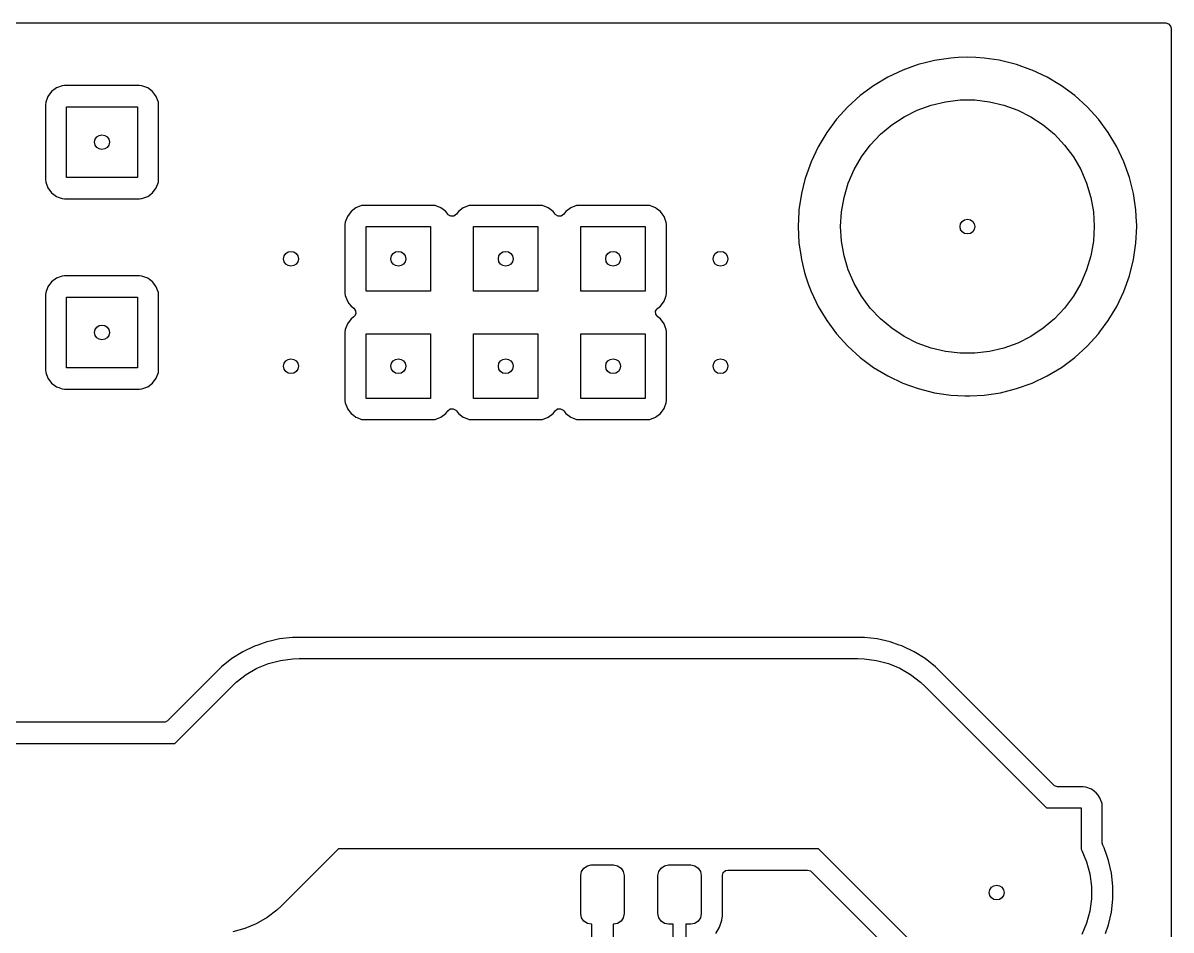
# Model space of a CAD drawing. Extents: x 0.21 to 3.39, y 0.21 to 2.59.
# Drawn here: x 2.32 to 3.39, y 1.745 to 2.59 of the extents above; entities that cross this region are included whole.
import ezdxf

# ---------------------------------------------------------------- set-up
doc = ezdxf.new("R2010")
doc.units = 0
doc.header["$MEASUREMENT"] = 0
doc.layers.add('BLACK', color=7, linetype='CONTINUOUS')

msp = doc.modelspace()

# ---------------------------------------------------------------- linework, layer by layer
at = {"layer": 'BLACK', "linetype": 'CONTINUOUS'}
for p, q in [((0.2154, 2.5896), (3.3846, 2.5896)), ((3.3846, 2.5896), (3.3873, 2.5888)), ((3.3873, 2.5888), (3.3891, 2.5867)), ((3.3891, 2.5867), (3.3896, 2.5846)), ((3.3896, 2.5846), (3.3896, 0.2154)), ((3.1845, 2.5569), (3.1692, 2.5547)), ((3.1912, 2.5573), (3.1845, 2.5569)), ((3.1845, 2.5569), (3.1845, 2.5569)), ((3.1845, 2.5569), (3.1845, 2.5569)), ((3.2, 2.5577), (3.1912, 2.5573)), ((3.2077, 2.5573), (3.2, 2.5577)), ((3.2, 2.5577), (3.2, 2.5577)), ((3.2155, 2.5569), (3.2077, 2.5573)), ((3.2296, 2.5548), (3.2155, 2.5569)), ((3.2155, 2.5569), (3.2155, 2.5569)), ((3.2155, 2.5569), (3.2155, 2.5569)), ((3.1397, 2.5457), (3.1257, 2.5391)), ((3.1542, 2.5509), (3.1397, 2.5457)), ((3.1617, 2.5528), (3.1542, 2.5509)), ((3.1692, 2.5547), (3.1617, 2.5528)), ((3.1692, 2.5547), (3.1692, 2.5547)), ((3.1692, 2.5547), (3.1692, 2.5547)), ((3.2308, 2.5547), (3.2296, 2.5548)), ((3.242, 2.5518), (3.2308, 2.5547)), ((3.2458, 2.5509), (3.242, 2.5518)), ((3.2591, 2.5461), (3.2458, 2.5509)), ((3.2603, 2.5457), (3.2591, 2.5461)), ((3.2743, 2.5391), (3.2603, 2.5457)), ((3.1257, 2.5391), (3.1124, 2.5311)), ((3.2876, 2.5311), (3.2743, 2.5391)), ((3.2743, 2.5391), (3.2743, 2.5391)), ((3.2743, 2.5391), (3.2743, 2.5391)), ((2.3469, 2.5257), (2.3435, 2.5211)), ((2.3515, 2.5291), (2.3469, 2.5257)), ((2.3568, 2.531), (2.3515, 2.5291)), ((2.3515, 2.5291), (2.3515, 2.5291)), ((2.3591, 2.5313), (2.3568, 2.531)), ((2.3568, 2.531), (2.3568, 2.531)), ((2.4289, 2.5313), (2.3591, 2.5313)), ((2.3591, 2.5313), (2.3591, 2.5313)), ((2.4312, 2.531), (2.4289, 2.5313)), ((2.4366, 2.5291), (2.4312, 2.531)), ((2.4312, 2.531), (2.4312, 2.531)), ((2.4381, 2.5279), (2.4366, 2.5291)), ((2.4366, 2.5291), (2.4366, 2.5291)), ((2.4366, 2.5291), (2.4366, 2.5291)), ((2.4411, 2.5257), (2.4381, 2.5279)), ((2.4428, 2.5234), (2.4411, 2.5257)), ((2.4445, 2.5211), (2.4428, 2.5234)), ((3.1124, 2.5311), (3.1, 2.5219)), ((3.3, 2.5219), (3.2876, 2.5311)), ((2.3416, 2.5158), (2.3413, 2.5135)), ((2.3413, 2.5135), (2.3413, 2.4437)), ((2.3435, 2.5211), (2.3416, 2.5158)), ((2.3435, 2.5211), (2.3435, 2.5211)), ((2.4456, 2.5181), (2.4445, 2.5211)), ((2.4445, 2.5211), (2.4445, 2.5211)), ((2.4445, 2.5211), (2.4445, 2.5211)), ((2.4465, 2.5158), (2.4456, 2.5181)), ((2.4467, 2.5135), (2.4465, 2.5158)), ((2.4467, 2.4437), (2.4467, 2.5135)), ((3.1, 2.5219), (3.0885, 2.5115)), ((3.1532, 2.5085), (3.1661, 2.5131)), ((3.1661, 2.5131), (3.1795, 2.5163)), ((3.1795, 2.5163), (3.1931, 2.5179)), ((3.1931, 2.5179), (3.2069, 2.5179)), ((3.2069, 2.5179), (3.2205, 2.5163)), ((3.2205, 2.5163), (3.2339, 2.5131)), ((3.2339, 2.5131), (3.2468, 2.5085)), ((3.3115, 2.5115), (3.3, 2.5219)), ((3.3, 2.5219), (3.3, 2.5219)), ((3.3, 2.5219), (3.3, 2.5219)), ((2.361, 2.4456), (2.361, 2.5116)), ((2.361, 2.5116), (2.427, 2.5116)), ((2.427, 2.5116), (2.427, 2.4456)), ((3.0885, 2.5115), (3.0781, 2.5)), ((3.1295, 2.4947), (3.1409, 2.5023)), ((3.1409, 2.5023), (3.1532, 2.5085)), ((3.2468, 2.5085), (3.2591, 2.5023)), ((3.2591, 2.5023), (3.2705, 2.4947)), ((3.3219, 2.5), (3.3115, 2.5115)), ((3.0781, 2.5), (3.0689, 2.4876)), ((3.1189, 2.4859), (3.1295, 2.4947)), ((3.2705, 2.4947), (3.2811, 2.4859)), ((3.3311, 2.4876), (3.3219, 2.5)), ((3.3219, 2.5), (3.3219, 2.5)), ((3.0689, 2.4876), (3.0609, 2.4743)), ((3.1095, 2.4759), (3.1189, 2.4859)), ((3.2811, 2.4859), (3.2905, 2.4759)), ((3.3391, 2.4743), (3.3311, 2.4876)), ((3.3311, 2.4876), (3.3311, 2.4876)), ((3.3311, 2.4876), (3.3311, 2.4876)), ((3.0609, 2.4743), (3.0543, 2.4603)), ((3.1013, 2.4649), (3.1095, 2.4759)), ((3.2905, 2.4759), (3.2987, 2.4649)), ((3.3457, 2.4603), (3.3391, 2.4743)), ((3.0543, 2.4603), (3.0491, 2.4458)), ((3.0945, 2.453), (3.1013, 2.4649)), ((3.2987, 2.4649), (3.3055, 2.453)), ((3.3509, 2.4458), (3.3457, 2.4603)), ((3.089, 2.4404), (3.0945, 2.453)), ((3.3055, 2.453), (3.311, 2.4404)), ((2.3413, 2.4437), (2.3413, 2.4437)), ((2.3413, 2.4437), (2.3416, 2.4414)), ((2.3416, 2.4414), (2.3416, 2.4414)), ((2.3416, 2.4414), (2.3435, 2.436)), ((2.427, 2.4456), (2.361, 2.4456)), ((2.4445, 2.436), (2.4465, 2.4414)), ((2.4465, 2.4414), (2.4467, 2.4437)), ((3.0486, 2.4437), (3.0453, 2.4308)), ((3.0491, 2.4458), (3.0486, 2.4437)), ((3.0851, 2.4272), (3.089, 2.4404)), ((3.311, 2.4404), (3.3149, 2.4272)), ((3.3547, 2.4308), (3.3509, 2.4458)), ((2.3435, 2.436), (2.3435, 2.436)), ((2.3435, 2.436), (2.3469, 2.4315)), ((2.3469, 2.4315), (2.3492, 2.4298)), ((2.3492, 2.4298), (2.3515, 2.4281)), ((2.3515, 2.4281), (2.3515, 2.4281)), ((2.3515, 2.4281), (2.3515, 2.4281)), ((2.3515, 2.4281), (2.3532, 2.4275)), ((2.3532, 2.4275), (2.3568, 2.4261)), ((2.4312, 2.4261), (2.4366, 2.4281)), ((2.4366, 2.4281), (2.4411, 2.4315)), ((2.4411, 2.4315), (2.4445, 2.436)), ((3.0453, 2.4308), (3.0431, 2.4155)), ((3.0453, 2.4308), (3.0453, 2.4308)), ((3.0453, 2.4308), (3.0453, 2.4308)), ((3.0827, 2.4137), (3.0851, 2.4272)), ((3.3149, 2.4272), (3.3173, 2.4137)), ((3.3569, 2.4155), (3.3547, 2.4308)), ((2.3568, 2.4261), (2.3568, 2.4261)), ((2.3568, 2.4261), (2.3591, 2.4259)), ((2.3591, 2.4259), (2.4289, 2.4259)), ((2.4289, 2.4259), (2.4312, 2.4261)), ((2.6305, 2.4175), (2.6259, 2.4141)), ((2.6358, 2.4195), (2.6305, 2.4175)), ((2.6305, 2.4175), (2.6305, 2.4175)), ((2.6381, 2.4197), (2.6358, 2.4195)), ((2.6358, 2.4195), (2.6358, 2.4195)), ((2.7019, 2.4197), (2.6381, 2.4197)), ((2.6381, 2.4197), (2.6381, 2.4197)), ((2.7042, 2.4195), (2.7019, 2.4197)), ((2.7095, 2.4175), (2.7042, 2.4195)), ((2.7042, 2.4195), (2.7042, 2.4195)), ((2.7118, 2.4158), (2.7095, 2.4175)), ((2.7095, 2.4175), (2.7095, 2.4175)), ((2.7095, 2.4175), (2.7095, 2.4175)), ((2.7305, 2.4175), (2.7259, 2.4141)), ((2.7358, 2.4195), (2.7305, 2.4175)), ((2.7305, 2.4175), (2.7305, 2.4175)), ((2.7381, 2.4197), (2.7358, 2.4195)), ((2.7358, 2.4195), (2.7358, 2.4195)), ((2.8019, 2.4197), (2.7381, 2.4197)), ((2.7381, 2.4197), (2.7381, 2.4197)), ((2.8042, 2.4195), (2.8019, 2.4197)), ((2.8095, 2.4175), (2.8042, 2.4195)), ((2.8042, 2.4195), (2.8042, 2.4195)), ((2.8118, 2.4158), (2.8095, 2.4175)), ((2.8095, 2.4175), (2.8095, 2.4175)), ((2.8095, 2.4175), (2.8095, 2.4175)), ((2.8305, 2.4175), (2.8259, 2.4141)), ((2.8358, 2.4195), (2.8305, 2.4175)), ((2.8305, 2.4175), (2.8305, 2.4175)), ((2.8381, 2.4197), (2.8358, 2.4195)), ((2.8358, 2.4195), (2.8358, 2.4195)), ((2.9019, 2.4197), (2.8381, 2.4197)), ((2.8381, 2.4197), (2.8381, 2.4197)), ((2.9042, 2.4195), (2.9019, 2.4197)), ((2.9095, 2.4175), (2.9042, 2.4195)), ((2.9042, 2.4195), (2.9042, 2.4195)), ((2.911, 2.4163), (2.9095, 2.4175)), ((2.9095, 2.4175), (2.9095, 2.4175)), ((2.9095, 2.4175), (2.9095, 2.4175)), ((2.6225, 2.4095), (2.6205, 2.4042)), ((2.6259, 2.4141), (2.6225, 2.4095)), ((2.6225, 2.4095), (2.6225, 2.4095)), ((2.7141, 2.4141), (2.7118, 2.4158)), ((2.716, 2.4115), (2.7141, 2.4141)), ((2.7141, 2.4141), (2.7141, 2.4141)), ((2.7141, 2.4141), (2.7141, 2.4141)), ((2.7165, 2.4109), (2.716, 2.4115)), ((2.7189, 2.4096), (2.7165, 2.4109)), ((2.7217, 2.4098), (2.7189, 2.4096)), ((2.724, 2.4115), (2.7217, 2.4098)), ((2.7259, 2.4141), (2.724, 2.4115)), ((2.7259, 2.4141), (2.7259, 2.4141)), ((2.8141, 2.4141), (2.8118, 2.4158)), ((2.816, 2.4115), (2.8141, 2.4141)), ((2.8141, 2.4141), (2.8141, 2.4141)), ((2.8141, 2.4141), (2.8141, 2.4141)), ((2.8165, 2.4109), (2.816, 2.4115)), ((2.8189, 2.4096), (2.8165, 2.4109)), ((2.8217, 2.4098), (2.8189, 2.4096)), ((2.824, 2.4115), (2.8217, 2.4098)), ((2.8259, 2.4141), (2.824, 2.4115)), ((2.8259, 2.4141), (2.8259, 2.4141)), ((2.9141, 2.4141), (2.911, 2.4163)), ((2.9157, 2.4119), (2.9141, 2.4141)), ((2.9175, 2.4095), (2.9157, 2.4119)), ((2.9186, 2.4065), (2.9175, 2.4095)), ((2.9175, 2.4095), (2.9175, 2.4095)), ((2.9175, 2.4095), (2.9175, 2.4095)), ((2.9195, 2.4042), (2.9186, 2.4065)), ((3.043, 2.4141), (3.0423, 2.4)), ((3.0431, 2.4155), (3.043, 2.4141)), ((3.0431, 2.4155), (3.0431, 2.4155)), ((3.0431, 2.4155), (3.0431, 2.4155)), ((3.0819, 2.4), (3.0827, 2.4137)), ((3.3173, 2.4137), (3.3181, 2.4)), ((3.3575, 2.4042), (3.3569, 2.4155)), ((2.6205, 2.4042), (2.6203, 2.4019)), ((2.6203, 2.4019), (2.6203, 2.3381)), ((2.64, 2.34), (2.64, 2.4)), ((2.64, 2.4), (2.7, 2.4)), ((2.7, 2.4), (2.7, 2.34)), ((2.74, 2.34), (2.74, 2.4)), ((2.74, 2.4), (2.8, 2.4)), ((2.8, 2.4), (2.8, 2.34)), ((2.84, 2.34), (2.84, 2.4)), ((2.84, 2.4), (2.9, 2.4)), ((2.9, 2.4), (2.9, 2.34)), ((2.9197, 2.4019), (2.9195, 2.4042)), ((2.9197, 2.4), (2.9197, 2.4019)), ((2.9197, 2.3381), (2.9197, 2.4)), ((3.0423, 2.4), (3.0431, 2.3845)), ((3.0423, 2.4), (3.0423, 2.4)), ((3.0827, 2.3863), (3.0819, 2.4)), ((3.3181, 2.4), (3.3173, 2.3863)), ((3.3569, 2.3845), (3.3577, 2.4)), ((3.3576, 2.4019), (3.3575, 2.4042)), ((3.3577, 2.4), (3.3576, 2.4019)), ((3.0431, 2.3845), (3.0431, 2.3845)), ((3.0431, 2.3845), (3.0447, 2.3737)), ((3.0851, 2.3728), (3.0827, 2.3863)), ((3.3173, 2.3863), (3.3149, 2.3728)), ((3.3547, 2.3692), (3.3569, 2.3845)), ((3.0447, 2.3737), (3.0453, 2.3692)), ((3.0453, 2.3692), (3.048, 2.3585)), ((3.089, 2.3596), (3.0851, 2.3728)), ((3.3149, 2.3728), (3.311, 2.3596)), ((3.3509, 2.3542), (3.3547, 2.3692)), ((2.3568, 2.3539), (2.3515, 2.3519)), ((2.3591, 2.3541), (2.3568, 2.3539)), ((2.3568, 2.3539), (2.3568, 2.3539)), ((2.4289, 2.3541), (2.3591, 2.3541)), ((2.3591, 2.3541), (2.3591, 2.3541)), ((2.4312, 2.3539), (2.4289, 2.3541)), ((2.4366, 2.3519), (2.4312, 2.3539)), ((2.4312, 2.3539), (2.4312, 2.3539)), ((3.048, 2.3585), (3.0491, 2.3542)), ((3.0491, 2.3542), (3.0521, 2.3458)), ((3.0945, 2.347), (3.089, 2.3596)), ((3.311, 2.3596), (3.3055, 2.347)), ((3.3457, 2.3397), (3.3509, 2.3542)), ((2.3435, 2.344), (2.3416, 2.3386)), ((2.3469, 2.3485), (2.3435, 2.344)), ((2.3435, 2.344), (2.3435, 2.344)), ((2.3515, 2.3519), (2.3469, 2.3485)), ((2.3515, 2.3519), (2.3515, 2.3519)), ((2.4381, 2.3508), (2.4366, 2.3519)), ((2.4366, 2.3519), (2.4366, 2.3519)), ((2.4366, 2.3519), (2.4366, 2.3519)), ((2.4411, 2.3485), (2.4381, 2.3508)), ((2.4414, 2.3481), (2.4411, 2.3485)), ((2.4445, 2.344), (2.4414, 2.3481)), ((2.4456, 2.3409), (2.4445, 2.344)), ((2.4445, 2.344), (2.4445, 2.344)), ((2.4445, 2.344), (2.4445, 2.344)), ((3.0521, 2.3458), (3.0543, 2.3397)), ((3.1013, 2.3351), (3.0945, 2.347)), ((3.3055, 2.347), (3.2987, 2.3351)), ((2.3416, 2.3386), (2.3413, 2.3363)), ((2.3413, 2.3363), (2.3413, 2.2665)), ((2.361, 2.2684), (2.361, 2.3344)), ((2.361, 2.3344), (2.427, 2.3344)), ((2.427, 2.3344), (2.427, 2.2684)), ((2.4465, 2.3386), (2.4456, 2.3409)), ((2.4467, 2.3363), (2.4465, 2.3386)), ((2.4467, 2.2665), (2.4467, 2.3363)), ((2.6203, 2.3381), (2.6203, 2.3381)), ((2.6203, 2.3381), (2.6205, 2.3358)), ((2.6205, 2.3358), (2.6205, 2.3358)), ((2.6205, 2.3358), (2.6225, 2.3305)), ((2.7, 2.34), (2.64, 2.34)), ((2.8, 2.34), (2.74, 2.34)), ((2.9, 2.34), (2.84, 2.34)), ((2.9175, 2.3305), (2.9188, 2.334)), ((2.9188, 2.334), (2.9195, 2.3358)), ((2.9195, 2.3358), (2.9197, 2.3381)), ((3.0543, 2.3397), (3.0609, 2.3257)), ((3.1095, 2.3241), (3.1013, 2.3351)), ((3.2987, 2.3351), (3.2905, 2.3241)), ((3.3391, 2.3257), (3.3457, 2.3397)), ((2.6225, 2.3305), (2.6225, 2.3305)), ((2.6225, 2.3305), (2.6225, 2.3305)), ((2.6225, 2.3305), (2.624, 2.3285)), ((2.624, 2.3285), (2.6259, 2.3259)), ((2.6259, 2.3259), (2.6259, 2.3259)), ((2.6259, 2.3259), (2.6259, 2.3259)), ((2.6259, 2.3259), (2.6285, 2.324)), ((2.6285, 2.324), (2.6302, 2.3217)), ((2.6302, 2.3217), (2.6304, 2.3189)), ((2.9096, 2.3211), (2.9109, 2.3235)), ((2.9098, 2.3183), (2.9096, 2.3211)), ((2.9109, 2.3235), (2.9115, 2.324)), ((2.9115, 2.324), (2.9141, 2.3259)), ((2.9141, 2.3259), (2.9175, 2.3305)), ((2.9175, 2.3305), (2.9175, 2.3305)), ((3.0609, 2.3257), (3.0609, 2.3257)), ((3.0609, 2.3257), (3.0689, 2.3124)), ((3.1189, 2.3141), (3.1095, 2.3241)), ((3.2905, 2.3241), (3.2811, 2.3141)), ((3.3311, 2.3124), (3.3391, 2.3257)), ((2.6225, 2.3095), (2.6205, 2.3042)), ((2.6259, 2.3141), (2.6225, 2.3095)), ((2.6225, 2.3095), (2.6225, 2.3095)), ((2.6272, 2.315), (2.6259, 2.3141)), ((2.6285, 2.316), (2.6272, 2.315)), ((2.6291, 2.3165), (2.6285, 2.316)), ((2.6304, 2.3189), (2.6291, 2.3165)), ((2.9115, 2.316), (2.9098, 2.3183)), ((2.9141, 2.3141), (2.9115, 2.316)), ((2.9175, 2.3095), (2.9141, 2.3141)), ((2.9186, 2.3065), (2.9175, 2.3095)), ((2.9175, 2.3095), (2.9175, 2.3095)), ((2.9175, 2.3095), (2.9175, 2.3095)), ((3.0689, 2.3124), (3.0781, 2.3)), ((3.1295, 2.3053), (3.1189, 2.3141)), ((3.2811, 2.3141), (3.2705, 2.3053)), ((3.3233, 2.3019), (3.3311, 2.3124)), ((3.3311, 2.3124), (3.3311, 2.3124)), ((3.3311, 2.3124), (3.3311, 2.3124)), ((2.6205, 2.3042), (2.6203, 2.3019)), ((2.6203, 2.3019), (2.6203, 2.2381)), ((2.64, 2.24), (2.64, 2.3)), ((2.64, 2.3), (2.7, 2.3)), ((2.7, 2.3), (2.7, 2.24)), ((2.74, 2.24), (2.74, 2.3)), ((2.74, 2.3), (2.8, 2.3)), ((2.8, 2.3), (2.8, 2.24)), ((2.84, 2.24), (2.84, 2.3)), ((2.84, 2.3), (2.9, 2.3)), ((2.9, 2.3), (2.9, 2.24)), ((2.9195, 2.3042), (2.9186, 2.3065)), ((2.9197, 2.3019), (2.9195, 2.3042)), ((2.9197, 2.2381), (2.9197, 2.3019)), ((3.0781, 2.3), (3.0781, 2.3)), ((3.0781, 2.3), (3.0781, 2.3)), ((3.0781, 2.3), (3.0885, 2.2885)), ((3.1409, 2.2977), (3.1295, 2.3053)), ((3.2705, 2.3053), (3.2591, 2.2977)), ((3.3115, 2.2885), (3.3219, 2.3)), ((3.3219, 2.3), (3.3233, 2.3019)), ((3.0885, 2.2885), (3.1, 2.2781)), ((3.1532, 2.2915), (3.1409, 2.2977)), ((3.1661, 2.2869), (3.1532, 2.2915)), ((3.2468, 2.2915), (3.2339, 2.2869)), ((3.2591, 2.2977), (3.2468, 2.2915)), ((3.3, 2.2781), (3.3115, 2.2885)), ((3.1, 2.2781), (3.1, 2.2781)), ((3.1, 2.2781), (3.1124, 2.2689)), ((3.1795, 2.2837), (3.1661, 2.2869)), ((3.1931, 2.2821), (3.1795, 2.2837)), ((3.2069, 2.2821), (3.1931, 2.2821)), ((3.2205, 2.2837), (3.2069, 2.2821)), ((3.2339, 2.2869), (3.2205, 2.2837)), ((3.2876, 2.2689), (3.3, 2.2781)), ((2.427, 2.2684), (2.361, 2.2684)), ((3.1124, 2.2689), (3.1124, 2.2689)), ((3.1124, 2.2689), (3.1124, 2.2689)), ((3.1124, 2.2689), (3.1257, 2.2609)), ((3.2743, 2.2609), (3.2876, 2.2689)), ((2.3413, 2.2665), (2.3413, 2.2665)), ((2.3413, 2.2665), (2.3416, 2.2642)), ((2.3416, 2.2642), (2.3416, 2.2642)), ((2.3416, 2.2642), (2.3435, 2.2589)), ((2.3435, 2.2589), (2.3435, 2.2589)), ((2.3435, 2.2589), (2.3469, 2.2543)), ((2.4411, 2.2543), (2.4445, 2.2589)), ((2.4445, 2.2589), (2.4465, 2.2642)), ((2.4465, 2.2642), (2.4467, 2.2665)), ((3.1257, 2.2609), (3.1397, 2.2543)), ((3.2603, 2.2543), (3.2743, 2.2609)), ((2.3469, 2.2543), (2.3492, 2.2526)), ((2.3492, 2.2526), (2.3515, 2.2509)), ((2.3515, 2.2509), (2.3515, 2.2509)), ((2.3515, 2.2509), (2.3515, 2.2509)), ((2.3515, 2.2509), (2.3539, 2.2501)), ((2.3539, 2.2501), (2.3568, 2.249)), ((2.3568, 2.249), (2.3568, 2.249)), ((2.3568, 2.249), (2.3591, 2.2487)), ((2.3591, 2.2487), (2.4289, 2.2487)), ((2.4289, 2.2487), (2.4312, 2.249)), ((2.4312, 2.249), (2.4366, 2.2509)), ((2.4366, 2.2509), (2.4411, 2.2543)), ((3.1397, 2.2543), (3.1542, 2.2491)), ((3.1542, 2.2491), (3.1692, 2.2453)), ((3.1692, 2.2453), (3.1845, 2.2431)), ((3.2155, 2.2431), (3.2308, 2.2453)), ((3.2308, 2.2453), (3.2458, 2.2491)), ((3.2458, 2.2491), (3.2603, 2.2543)), ((2.6203, 2.2381), (2.6203, 2.2381)), ((2.6203, 2.2381), (2.6205, 2.2358)), ((2.6205, 2.2358), (2.6205, 2.2358)), ((2.6205, 2.2358), (2.6225, 2.2305)), ((2.7, 2.24), (2.64, 2.24)), ((2.8, 2.24), (2.74, 2.24)), ((2.9, 2.24), (2.84, 2.24)), ((2.9179, 2.2317), (2.9195, 2.2358)), ((2.9195, 2.2358), (2.9197, 2.2381)), ((3.1845, 2.2431), (3.1977, 2.2424)), ((3.1977, 2.2424), (3.2, 2.2423)), ((3.2, 2.2423), (3.2022, 2.2424)), ((3.2, 2.2423), (3.2, 2.2423)), ((3.2, 2.2423), (3.2, 2.2423)), ((3.2022, 2.2424), (3.2155, 2.2431)), ((2.6225, 2.2305), (2.6225, 2.2305)), ((2.6225, 2.2305), (2.6225, 2.2305)), ((2.6225, 2.2305), (2.6227, 2.2302)), ((2.6227, 2.2302), (2.6259, 2.2259)), ((2.6259, 2.2259), (2.6281, 2.2243)), ((2.6281, 2.2243), (2.6305, 2.2225)), ((2.7095, 2.2225), (2.7141, 2.2259)), ((2.7141, 2.2259), (2.716, 2.2285)), ((2.716, 2.2285), (2.7183, 2.2302)), ((2.7183, 2.2302), (2.7211, 2.2304)), ((2.7211, 2.2304), (2.7235, 2.2291)), ((2.7235, 2.2291), (2.724, 2.2285)), ((2.724, 2.2285), (2.7259, 2.2259)), ((2.7259, 2.2259), (2.7305, 2.2225)), ((2.8095, 2.2225), (2.8141, 2.2259)), ((2.8141, 2.2259), (2.816, 2.2285)), ((2.816, 2.2285), (2.8183, 2.2302)), ((2.8183, 2.2302), (2.8211, 2.2304)), ((2.8211, 2.2304), (2.8235, 2.2291)), ((2.8235, 2.2291), (2.824, 2.2285)), ((2.824, 2.2285), (2.8259, 2.2259)), ((2.8259, 2.2259), (2.8305, 2.2225)), ((2.9095, 2.2225), (2.9141, 2.2259)), ((2.9141, 2.2259), (2.9175, 2.2305)), ((2.9175, 2.2305), (2.9179, 2.2317)), ((2.9175, 2.2305), (2.9175, 2.2305)), ((2.6305, 2.2225), (2.6305, 2.2225)), ((2.6305, 2.2225), (2.6305, 2.2225)), ((2.6305, 2.2225), (2.6323, 2.2218)), ((2.6323, 2.2218), (2.6358, 2.2205)), ((2.6358, 2.2205), (2.6358, 2.2205)), ((2.6358, 2.2205), (2.6381, 2.2203)), ((2.6381, 2.2203), (2.7019, 2.2203)), ((2.7019, 2.2203), (2.7042, 2.2205)), ((2.7042, 2.2205), (2.7095, 2.2225)), ((2.7305, 2.2225), (2.7305, 2.2225)), ((2.7305, 2.2225), (2.7305, 2.2225)), ((2.7305, 2.2225), (2.7323, 2.2218)), ((2.7323, 2.2218), (2.7358, 2.2205)), ((2.7358, 2.2205), (2.7358, 2.2205)), ((2.7358, 2.2205), (2.7381, 2.2203)), ((2.7381, 2.2203), (2.8019, 2.2203)), ((2.8019, 2.2203), (2.8042, 2.2205)), ((2.8042, 2.2205), (2.8095, 2.2225)), ((2.8305, 2.2225), (2.8305, 2.2225)), ((2.8305, 2.2225), (2.8305, 2.2225)), ((2.8305, 2.2225), (2.8323, 2.2218)), ((2.8323, 2.2218), (2.8358, 2.2205)), ((2.8358, 2.2205), (2.8358, 2.2205)), ((2.8358, 2.2205), (2.8381, 2.2203)), ((2.8381, 2.2203), (2.9019, 2.2203)), ((2.9019, 2.2203), (2.9042, 2.2205)), ((2.9042, 2.2205), (2.9095, 2.2225)), ((2.539, 2.0104), (2.536, 2.0094)), ((2.5475, 2.0134), (2.539, 2.0104)), ((2.539, 2.0104), (2.539, 2.0104)), ((2.5506, 2.0141), (2.5475, 2.0134)), ((2.5475, 2.0134), (2.5475, 2.0134)), ((2.5475, 2.0134), (2.5475, 2.0134)), ((2.5594, 2.0161), (2.5506, 2.0141)), ((2.5714, 2.0175), (2.5594, 2.0161)), ((3.104, 2.0175), (2.5714, 2.0175)), ((2.5714, 2.0175), (2.5714, 2.0175)), ((3.116, 2.0161), (3.104, 2.0175)), ((3.104, 2.0175), (3.104, 2.0175)), ((3.1279, 2.0134), (3.116, 2.0161)), ((3.1364, 2.0104), (3.1279, 2.0134)), ((3.139, 2.0095), (3.1364, 2.0104)), ((3.1364, 2.0104), (3.1364, 2.0104)), ((2.5251, 2.0041), (2.5148, 1.9977)), ((2.536, 2.0094), (2.5251, 2.0041)), ((2.5251, 2.0041), (2.5251, 2.0041)), ((2.536, 2.0094), (2.536, 2.0094)), ((2.536, 2.0094), (2.536, 2.0094)), ((3.1394, 2.0094), (3.139, 2.0095)), ((3.1503, 2.0041), (3.1394, 2.0094)), ((3.1606, 1.9977), (3.1503, 2.0041)), ((3.1503, 2.0041), (3.1503, 2.0041)), ((2.5053, 1.9901), (2.4551, 1.9399)), ((2.5148, 1.9977), (2.5053, 1.9901)), ((2.5383, 1.9887), (2.549, 1.9931)), ((2.549, 1.9931), (2.5602, 1.9961)), ((2.5602, 1.9961), (2.5717, 1.9976)), ((2.5717, 1.9976), (2.5775, 1.9978)), ((2.5775, 1.9978), (3.0979, 1.9978)), ((3.0979, 1.9978), (3.1037, 1.9976)), ((3.1037, 1.9976), (3.1152, 1.9961)), ((3.1152, 1.9961), (3.1264, 1.9931)), ((3.1264, 1.9931), (3.1371, 1.9887)), ((3.1702, 1.9901), (3.1606, 1.9977)), ((3.2804, 1.8798), (3.1702, 1.9901)), ((2.5191, 1.9758), (2.5283, 1.9829)), ((2.5283, 1.9829), (2.5383, 1.9887)), ((3.1371, 1.9887), (3.1471, 1.9829)), ((3.1471, 1.9829), (3.1563, 1.9758)), ((2.4618, 1.9188), (2.5149, 1.9718)), ((2.5149, 1.9718), (2.5191, 1.9758)), ((3.1563, 1.9758), (3.1605, 1.9718)), ((3.1605, 1.9718), (3.2737, 1.8587)), ((2.4516, 1.9385), (2.0221, 1.9385)), ((2.4527, 1.9386), (2.4516, 1.9385)), ((2.4551, 1.9399), (2.4527, 1.9386)), ((1.3695, 1.9188), (2.4618, 1.9188)), ((3.2812, 1.8792), (3.2804, 1.8798)), ((3.2839, 1.8784), (3.2812, 1.8792)), ((3.3078, 1.8784), (3.2839, 1.8784)), ((3.3101, 1.8781), (3.3078, 1.8784)), ((3.3078, 1.8784), (3.3078, 1.8784)), ((3.3154, 1.8761), (3.3101, 1.8781)), ((3.3101, 1.8781), (3.3101, 1.8781)), ((3.317, 1.875), (3.3154, 1.8761)), ((3.3154, 1.8761), (3.3154, 1.8761)), ((3.3154, 1.8761), (3.3154, 1.8761)), ((3.32, 1.8727), (3.317, 1.875)), ((3.3217, 1.8705), (3.32, 1.8727)), ((3.3234, 1.8682), (3.3217, 1.8705)), ((3.3245, 1.8651), (3.3234, 1.8682)), ((3.3234, 1.8682), (3.3234, 1.8682)), ((3.3234, 1.8682), (3.3234, 1.8682)), ((3.3254, 1.8629), (3.3245, 1.8651)), ((3.3256, 1.8605), (3.3254, 1.8629)), ((3.3256, 1.8262), (3.3256, 1.8605)), ((3.3256, 1.8605), (3.3256, 1.8605)), ((3.2737, 1.8587), (3.3059, 1.8587)), ((3.3059, 1.8587), (3.3059, 1.8203)), ((2.6142, 1.8206), (2.5612, 1.7676)), ((3.0612, 1.8206), (2.6142, 1.8206)), ((3.1484, 1.7334), (3.0612, 1.8206)), ((3.3059, 1.8203), (3.3066, 1.8191)), ((3.3066, 1.8191), (3.311, 1.8084)), ((3.3261, 1.8241), (3.3256, 1.8262)), ((3.3274, 1.8214), (3.3261, 1.8241)), ((3.3298, 1.8144), (3.3274, 1.8214)), ((3.3274, 1.8214), (3.3274, 1.8214)), ((3.3274, 1.8214), (3.3274, 1.8214)), ((3.311, 1.8084), (3.314, 1.7972)), ((3.3314, 1.8099), (3.3298, 1.8144)), ((3.3341, 1.7981), (3.3314, 1.8099)), ((2.8399, 1.7957), (2.8406, 1.7995)), ((2.8406, 1.7995), (2.8428, 1.8027)), ((2.8428, 1.8027), (2.846, 1.8048)), ((2.846, 1.8048), (2.8497, 1.8056)), ((2.8497, 1.8056), (2.8704, 1.8056)), ((2.8704, 1.8056), (2.8742, 1.8048)), ((2.8742, 1.8048), (2.8774, 1.8027)), ((2.8774, 1.8027), (2.8795, 1.7995)), ((2.8795, 1.7995), (2.8803, 1.7957)), ((2.9117, 1.7957), (2.9125, 1.7995)), ((2.9125, 1.7995), (2.9146, 1.8027)), ((2.9146, 1.8027), (2.9178, 1.8048)), ((2.9178, 1.8048), (2.9216, 1.8056)), ((2.9216, 1.8056), (2.9423, 1.8056)), ((2.9423, 1.8056), (2.946, 1.8048)), ((2.946, 1.8048), (2.9492, 1.8027)), ((2.9492, 1.8027), (2.9514, 1.7995)), ((2.9514, 1.7995), (2.9521, 1.7957)), ((2.9718, 1.796), (2.9726, 1.7986)), ((2.9726, 1.7986), (2.9747, 1.8005)), ((2.9747, 1.8005), (2.9768, 1.8009)), ((2.9768, 1.8009), (3.051, 1.8009)), ((3.051, 1.8009), (3.0537, 1.8001)), ((3.0537, 1.8001), (3.0545, 1.7995)), ((3.0545, 1.7995), (3.1273, 1.7267)), ((3.314, 1.7972), (3.3156, 1.7857)), ((3.3355, 1.786), (3.3341, 1.7981)), ((2.8399, 1.7603), (2.8399, 1.7957)), ((2.8803, 1.7957), (2.8803, 1.7603)), ((2.9117, 1.7603), (2.9117, 1.7957)), ((2.9521, 1.7957), (2.9521, 1.7603)), ((2.9718, 1.7583), (2.9718, 1.796)), ((3.3156, 1.7857), (3.3156, 1.7741)), ((3.3355, 1.7738), (3.3355, 1.786)), ((2.5612, 1.7676), (2.5569, 1.7636)), ((3.3156, 1.7741), (3.314, 1.7626)), ((3.3341, 1.7618), (3.3355, 1.7738)), ((2.5477, 1.7566), (2.5377, 1.7508)), ((2.5569, 1.7636), (2.5477, 1.7566)), ((2.8406, 1.7565), (2.8399, 1.7603)), ((2.8428, 1.7533), (2.8406, 1.7565)), ((2.8795, 1.7565), (2.8774, 1.7533)), ((2.8803, 1.7603), (2.8795, 1.7565)), ((2.9125, 1.7565), (2.9117, 1.7603)), ((2.9146, 1.7533), (2.9125, 1.7565)), ((2.9514, 1.7565), (2.9492, 1.7533)), ((2.9521, 1.7603), (2.9514, 1.7565)), ((2.9692, 1.7477), (2.9714, 1.7543)), ((2.9714, 1.7543), (2.9718, 1.7583)), ((3.314, 1.7626), (3.311, 1.7514)), ((3.3314, 1.7499), (3.3341, 1.7618)), ((2.527, 1.7463), (2.5158, 1.7433)), ((2.5377, 1.7508), (2.527, 1.7463)), ((2.846, 1.7512), (2.8428, 1.7533)), ((2.8497, 1.7504), (2.846, 1.7512)), ((2.8502, 1.7504), (2.8497, 1.7504)), ((2.8502, 1.6285), (2.8502, 1.7504)), ((2.8704, 1.7504), (2.8699, 1.7504)), ((2.8699, 1.7504), (2.8699, 1.6244)), ((2.8742, 1.7512), (2.8704, 1.7504)), ((2.8774, 1.7533), (2.8742, 1.7512)), ((2.9178, 1.7512), (2.9146, 1.7533)), ((2.9216, 1.7504), (2.9178, 1.7512)), ((2.926, 1.7504), (2.9216, 1.7504)), ((2.926, 1.5354), (2.926, 1.7504)), ((2.9423, 1.7504), (2.9378, 1.7504)), ((2.9378, 1.7504), (2.9378, 1.5329)), ((2.946, 1.7512), (2.9423, 1.7504)), ((2.9492, 1.7533), (2.946, 1.7512)), ((2.9656, 1.7418), (2.9692, 1.7477)), ((3.311, 1.7514), (3.3066, 1.7407)), ((3.3286, 1.7419), (3.3314, 1.7499))]:
    msp.add_line(p, q, dxfattribs=at)
at = {"layer": 'BLACK'}
for centre in [(2.394, 2.4786), (3.2, 2.4), (2.57, 2.37), (2.67, 2.37), (2.77, 2.37), (2.87, 2.37), (2.97, 2.37), (2.394, 2.3014), (2.57, 2.27), (2.67, 2.27), (2.77, 2.27), (2.87, 2.27), (2.97, 2.27), (3.2272, 1.7799)]:
    msp.add_circle(centre, 0.00689, dxfattribs=at)

doc.saveas('drawing.dxf')
